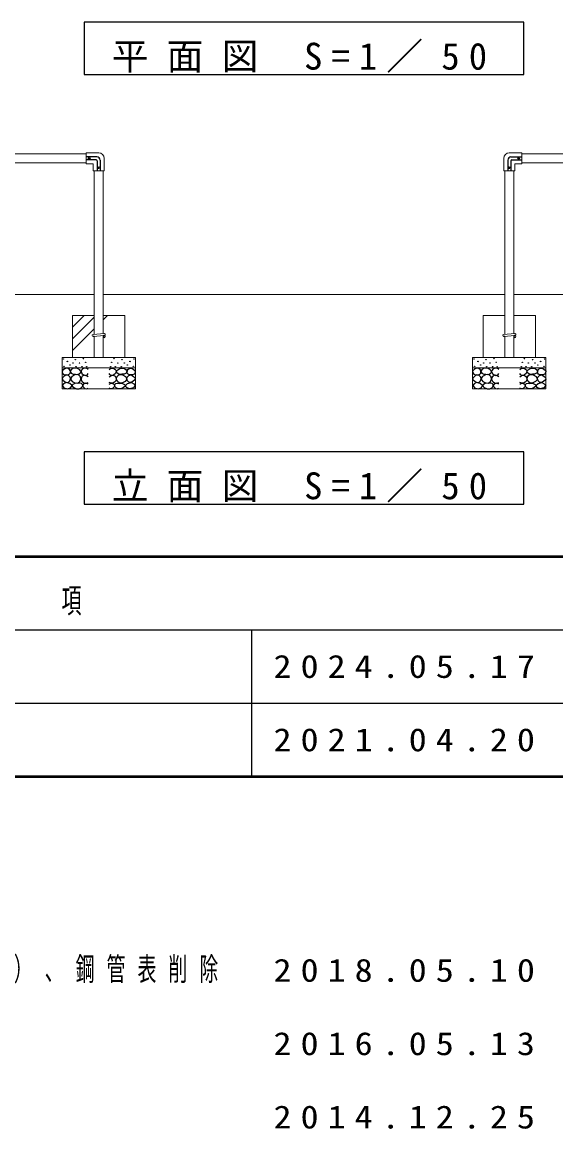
# Model space of a CAD drawing. Units: millimetres, scale not verified. Extents: x -19540 to 0, y -1690 to 13350.
# Drawn here: x -15270 to -12722, y -1681 to 3600 of the extents above; entities that cross this region are included whole.
import ezdxf

# ---------------------------------------------------------------- set-up
doc = ezdxf.new("R2010")
doc.units = ezdxf.units.MM
for name, color, linetype, lineweight in [('A3図枠', 7, 'Continuous', 25), ('線', 2, 'Continuous', 25), ('補助', 2, 'Continuous', 13)]:
    doc.layers.add(name, color=color, linetype=linetype, lineweight=lineweight)
doc.layers.add('図面プロファイル', color=7, linetype='Continuous')
doc.styles.add('ＭＳ ゴシック', font='')
doc.styles.get('ＭＳ ゴシック').set_extended_font_data('MS Gothic')

msp = doc.modelspace()

# ---------------------------------------------------------------- linework, layer by layer
at = {"layer": 'A3図枠', "lineweight": 50}
for p, q in [((-19250, 1050), (0, 1050)), ((-19250, 0), (0, 0))]:
    msp.add_line(p, q, dxfattribs=at)
at = {"layer": 'A3図枠'}
for p, q in [((-19250, 700), (-12175, 700)), ((-14175, 700), (-14175, 0)), ((-19250, 350), (-12175, 350))]:
    msp.add_line(p, q, dxfattribs=at)
at = {"layer": '線', "color": 7, "lineweight": 13}
for p, q in [((-16359, 2971.35), (-14965, 2971.35)), ((-14965, 2974.5), (-14965, 2925.5)), ((-14905, 2976.5), (-14963, 2976.5)), ((-12945, 2976.5), (-12887, 2976.5)), ((-12885, 2974.5), (-12885, 2925.5)), ((-11491, 2971.35), (-12885, 2971.35)), ((-16359, 2928.65), (-14965, 2928.65)), ((-14933.5, 2923.5), (-14963, 2923.5)), ((-14931.5, 2921.5), (-14931.5, 2892)), ((-14878.5, 2950), (-14878.5, 2892)), ((-12971.5, 2950), (-12971.5, 2892)), ((-12918.5, 2921.5), (-12918.5, 2892)), ((-12916.5, 2923.5), (-12887, 2923.5)), ((-11491, 2928.65), (-12885, 2928.65)), ((-14880.5, 2890), (-14929.5, 2890)), ((-14926.35, 2110.51), (-14926.35, 2890)), ((-14883.65, 2114.557), (-14883.65, 2890)), ((-12969.5, 2890), (-12920.5, 2890)), ((-12966.35, 2110.51), (-12966.35, 2890)), ((-12923.65, 2114.557), (-12923.65, 2890)), ((-16383.65, 2300), (-14926.35, 2300)), ((-14883.65, 2300), (-12966.35, 2300)), ((-12923.65, 2300), (-11466.35, 2300)), ((-15030, 2200), (-15030, 2000)), ((-15030, 2200), (-14926.35, 2200)), ((-14883.65, 2200), (-14780, 2200)), ((-14780, 2200), (-14780, 2000)), ((-13070, 2200), (-13070, 2000)), ((-13070, 2200), (-12966.35, 2200)), ((-12923.65, 2200), (-12820, 2200)), ((-12820, 2200), (-12820, 2000)), ((-14878.97, 2115), (-14931.972, 2109.978)), ((-12918.97, 2115), (-12971.972, 2109.978)), ((-14878.034, 2105), (-14931.032, 2100.022)), ((-14926.35, 2000), (-14926.35, 2100.462)), ((-14883.65, 2000), (-14883.65, 2104.472)), ((-12918.034, 2105), (-12971.032, 2100.022)), ((-12966.35, 2000), (-12966.35, 2100.462)), ((-12923.65, 2000), (-12923.65, 2104.472)), ((-15080, 2000), (-15080, 1850)), ((-15080, 2000), (-14730, 2000)), ((-14926.35, 2000), (-14883.65, 2000)), ((-14730, 2000), (-14730, 1850)), ((-13120, 2000), (-13120, 1850)), ((-13120, 2000), (-12770, 2000)), ((-12966.35, 2000), (-12923.65, 2000)), ((-12770, 2000), (-12770, 1850)), ((-15080, 1950), (-14730, 1950)), ((-13120, 1950), (-12770, 1950)), ((-15080, 1850), (-14730, 1850)), ((-13120, 1850), (-12770, 1850))]:
    msp.add_line(p, q, dxfattribs=at)
at = {"layer": '線'}
for p, q in [((-14913, 2957), (-14965, 2957)), ((-14917, 2943), (-14965, 2943)), ((-14912, 2938), (-14912, 2890)), ((-14898, 2942), (-14898, 2890)), ((-12952, 2942), (-12952, 2890)), ((-12938, 2938), (-12938, 2890)), ((-12937, 2957), (-12885, 2957)), ((-12933, 2943), (-12885, 2943)), ((-14926.35, 2099.495), (-14931.967, 2100.022)), ((-14878.946, 2095.047), (-14883.65, 2095.488)), ((-12966.35, 2099.495), (-12971.967, 2100.022)), ((-12918.946, 2095.047), (-12923.65, 2095.488))]:
    msp.add_line(p, q, dxfattribs=at)
for points in [[(-15057.551, 1949.402), (-15064.014, 1946.862), (-15070.225, 1943.382), (-15076.083, 1939.344), (-15079.731, 1933.877), (-15078.719, 1926.294), (-15073.711, 1919.935), (-15066.845, 1917.345), (-15059.136, 1917.084), (-15051.523, 1917.688), (-15045.194, 1920.252), (-15041.442, 1925.538), (-15040.125, 1931.976), (-15040.973, 1937.181), (-15043.927, 1942.115), (-15050.087, 1946.942)], [(-15060.086, 1916.45), (-15065.415, 1913.657), (-15070.859, 1909.479), (-15077.308, 1902.659), (-15079.731, 1895.855), (-15076.103, 1891.027), (-15069.592, 1886.666), (-15062.954, 1882.379), (-15056.284, 1880.329), (-15048.64, 1882.776), (-15042.343, 1889.201), (-15039.236, 1897.478), (-15040.759, 1905.994), (-15048.917, 1913.245)], [(-15018.127, 1949.493), (-15023.032, 1948.876), (-15028.669, 1946.79), (-15036.64, 1941.002), (-15040.292, 1934.086), (-15039.417, 1930.124), (-15035.696, 1925.707), (-15026.205, 1920.934), (-15016.235, 1919.49), (-15008.885, 1919.318), (-15001.369, 1920.842), (-14993.77, 1925.456), (-14990.016, 1931.653), (-14990.986, 1936.306), (-14995.693, 1941.654), (-15006.361, 1947.861)], [(-15030.831, 1885.163), (-15018.242, 1878.307), (-15004.883, 1877.324), (-14994.599, 1884.778), (-14989.747, 1896.515), (-14992.027, 1907.293), (-14998.936, 1915.436), (-15007.761, 1918.869), (-15018.938, 1917.598), (-15032.692, 1909.543), (-15038.669, 1898.678), (-15036.034, 1891.484)], [(-14779.169, 1885.163), (-14791.758, 1878.307), (-14805.117, 1877.324), (-14815.401, 1884.778), (-14820.253, 1896.515), (-14817.973, 1907.293), (-14811.064, 1915.436), (-14802.239, 1918.869), (-14791.062, 1917.598), (-14777.308, 1909.543), (-14771.331, 1898.678), (-14773.966, 1891.484)], [(-14791.873, 1949.493), (-14786.968, 1948.876), (-14781.331, 1946.79), (-14773.36, 1941.002), (-14769.708, 1934.086), (-14770.583, 1930.124), (-14774.304, 1925.707), (-14783.795, 1920.934), (-14793.765, 1919.49), (-14801.115, 1919.318), (-14808.631, 1920.842), (-14816.23, 1925.456), (-14819.984, 1931.653), (-14819.014, 1936.306), (-14814.307, 1941.654), (-14803.639, 1947.861)], [(-14749.914, 1916.45), (-14744.585, 1913.657), (-14739.141, 1909.479), (-14732.692, 1902.659), (-14730.269, 1895.855), (-14733.897, 1891.027), (-14740.408, 1886.666), (-14747.046, 1882.379), (-14753.716, 1880.329), (-14761.36, 1882.776), (-14767.657, 1889.201), (-14770.764, 1897.478), (-14769.241, 1905.994), (-14761.083, 1913.245)], [(-14752.449, 1949.402), (-14745.986, 1946.862), (-14739.775, 1943.382), (-14733.917, 1939.344), (-14730.269, 1933.877), (-14731.281, 1926.294), (-14736.289, 1919.935), (-14743.155, 1917.345), (-14750.864, 1917.084), (-14758.477, 1917.688), (-14764.806, 1920.252), (-14768.558, 1925.538), (-14769.875, 1931.976), (-14769.027, 1937.181), (-14766.073, 1942.115), (-14759.913, 1946.942)], [(-13097.551, 1949.402), (-13104.014, 1946.862), (-13110.225, 1943.382), (-13116.083, 1939.344), (-13119.731, 1933.877), (-13118.719, 1926.294), (-13113.711, 1919.935), (-13106.845, 1917.345), (-13099.136, 1917.084), (-13091.523, 1917.688), (-13085.194, 1920.252), (-13081.442, 1925.538), (-13080.125, 1931.976), (-13080.973, 1937.181), (-13083.927, 1942.115), (-13090.087, 1946.942)], [(-13100.086, 1916.45), (-13105.415, 1913.657), (-13110.859, 1909.479), (-13117.308, 1902.659), (-13119.731, 1895.855), (-13116.103, 1891.027), (-13109.592, 1886.666), (-13102.954, 1882.379), (-13096.284, 1880.329), (-13088.64, 1882.776), (-13082.343, 1889.201), (-13079.236, 1897.478), (-13080.759, 1905.994), (-13088.917, 1913.245)], [(-13058.127, 1949.493), (-13063.032, 1948.876), (-13068.669, 1946.79), (-13076.64, 1941.002), (-13080.292, 1934.086), (-13079.417, 1930.124), (-13075.696, 1925.707), (-13066.205, 1920.934), (-13056.235, 1919.49), (-13048.885, 1919.318), (-13041.369, 1920.842), (-13033.77, 1925.456), (-13030.016, 1931.653), (-13030.986, 1936.306), (-13035.693, 1941.654), (-13046.361, 1947.861)], [(-13070.831, 1885.163), (-13058.242, 1878.307), (-13044.883, 1877.324), (-13034.599, 1884.778), (-13029.747, 1896.515), (-13032.027, 1907.293), (-13038.936, 1915.436), (-13047.761, 1918.869), (-13058.938, 1917.598), (-13072.692, 1909.543), (-13078.669, 1898.678), (-13076.034, 1891.484)], [(-12819.169, 1885.163), (-12831.758, 1878.307), (-12845.117, 1877.324), (-12855.401, 1884.778), (-12860.253, 1896.515), (-12857.973, 1907.293), (-12851.064, 1915.436), (-12842.239, 1918.869), (-12831.062, 1917.598), (-12817.308, 1909.543), (-12811.331, 1898.678), (-12813.966, 1891.484)], [(-12831.873, 1949.493), (-12826.968, 1948.876), (-12821.331, 1946.79), (-12813.36, 1941.002), (-12809.708, 1934.086), (-12810.583, 1930.124), (-12814.304, 1925.707), (-12823.795, 1920.934), (-12833.765, 1919.49), (-12841.115, 1919.318), (-12848.631, 1920.842), (-12856.23, 1925.456), (-12859.984, 1931.653), (-12859.014, 1936.306), (-12854.307, 1941.654), (-12843.639, 1947.861)], [(-12789.914, 1916.45), (-12784.585, 1913.657), (-12779.141, 1909.479), (-12772.692, 1902.659), (-12770.269, 1895.855), (-12773.897, 1891.027), (-12780.408, 1886.666), (-12787.046, 1882.379), (-12793.716, 1880.329), (-12801.36, 1882.776), (-12807.657, 1889.201), (-12810.764, 1897.478), (-12809.241, 1905.994), (-12801.083, 1913.245)], [(-12792.449, 1949.402), (-12785.986, 1946.862), (-12779.775, 1943.382), (-12773.917, 1939.344), (-12770.269, 1933.877), (-12771.281, 1926.294), (-12776.289, 1919.935), (-12783.155, 1917.345), (-12790.864, 1917.084), (-12798.477, 1917.688), (-12804.806, 1920.252), (-12808.558, 1925.538), (-12809.875, 1931.976), (-12809.027, 1937.181), (-12806.073, 1942.115), (-12799.913, 1946.942)], [(-15060.905, 1880.517), (-15072.225, 1874.498), (-15079.036, 1865.683), (-15070.549, 1854.413), (-15052.114, 1850.299), (-15037.761, 1856.41), (-15032.335, 1866.782), (-15043.117, 1875.89)], [(-15003.802, 1876.373), (-15011.337, 1876.999), (-15019.479, 1875.562), (-15028.406, 1871.504), (-15032.723, 1866.102), (-15030.037, 1861.419), (-15024.074, 1856.912), (-15017.595, 1853.068), (-15010.289, 1850.695), (-14998.44, 1850.928), (-14988.124, 1855.02), (-14983.421, 1859.827), (-14981.367, 1865.561), (-14982.427, 1870.709), (-14986.503, 1875.292), (-14994.901, 1877.832)], [(-14806.198, 1876.373), (-14798.663, 1876.999), (-14790.521, 1875.562), (-14781.594, 1871.504), (-14777.277, 1866.102), (-14779.963, 1861.419), (-14785.926, 1856.912), (-14792.405, 1853.068), (-14799.711, 1850.695), (-14811.56, 1850.928), (-14821.876, 1855.02), (-14826.579, 1859.827), (-14828.633, 1865.561), (-14827.573, 1870.709), (-14823.497, 1875.292), (-14815.099, 1877.832)], [(-14749.095, 1880.517), (-14737.775, 1874.498), (-14730.964, 1865.683), (-14739.451, 1854.413), (-14757.886, 1850.299), (-14772.239, 1856.41), (-14777.665, 1866.782), (-14766.883, 1875.89)], [(-13100.905, 1880.517), (-13112.225, 1874.498), (-13119.036, 1865.683), (-13110.549, 1854.413), (-13092.114, 1850.299), (-13077.761, 1856.41), (-13072.335, 1866.782), (-13083.117, 1875.89)], [(-13043.802, 1876.373), (-13051.337, 1876.999), (-13059.479, 1875.562), (-13068.406, 1871.504), (-13072.723, 1866.102), (-13070.037, 1861.419), (-13064.074, 1856.912), (-13057.595, 1853.068), (-13050.289, 1850.695), (-13038.44, 1850.928), (-13028.124, 1855.02), (-13023.421, 1859.827), (-13021.367, 1865.561), (-13022.427, 1870.709), (-13026.503, 1875.292), (-13034.901, 1877.832)], [(-12846.198, 1876.373), (-12838.663, 1876.999), (-12830.521, 1875.562), (-12821.594, 1871.504), (-12817.277, 1866.102), (-12819.963, 1861.419), (-12825.926, 1856.912), (-12832.405, 1853.068), (-12839.711, 1850.695), (-12851.56, 1850.928), (-12861.876, 1855.02), (-12866.579, 1859.827), (-12868.633, 1865.561), (-12867.573, 1870.709), (-12863.497, 1875.292), (-12855.099, 1877.832)], [(-12789.095, 1880.517), (-12777.775, 1874.498), (-12770.964, 1865.683), (-12779.451, 1854.413), (-12797.886, 1850.299), (-12812.239, 1856.41), (-12817.665, 1866.782), (-12806.883, 1875.89)]]:
    msp.add_lwpolyline(points, close=True, dxfattribs=at)
for points in [[(-14955, 1943.299), (-14963.427, 1948.154), (-14972.11, 1949.636), (-14977.729, 1947.948), (-14982.883, 1944.249), (-14987.355, 1938.941), (-14989.22, 1932.209), (-14985.552, 1923.439), (-14977.496, 1917), (-14969.197, 1914.621), (-14961.971, 1915.733), (-14957.921, 1919.109), (-14955, 1923.654)], [(-14955.317, 1907.178), (-14962.457, 1912.64), (-14970.526, 1915.099), (-14977.231, 1913.875), (-14983.199, 1910.03), (-14987.592, 1904.248), (-14989.22, 1897.039), (-14986.556, 1888.431), (-14980.348, 1881.513), (-14972.709, 1877.642), (-14965.139, 1876.761), (-14959.985, 1878.2), (-14955.317, 1880.88)], [(-14855, 1943.299), (-14846.573, 1948.154), (-14837.89, 1949.636), (-14832.271, 1947.948), (-14827.117, 1944.249), (-14822.645, 1938.941), (-14820.78, 1932.209), (-14824.448, 1923.439), (-14832.504, 1917), (-14840.803, 1914.621), (-14848.029, 1915.733), (-14852.079, 1919.109), (-14855, 1923.654)], [(-14854.683, 1907.178), (-14847.543, 1912.64), (-14839.474, 1915.099), (-14832.769, 1913.875), (-14826.801, 1910.03), (-14822.408, 1904.248), (-14820.78, 1897.039), (-14823.444, 1888.431), (-14829.652, 1881.513), (-14837.291, 1877.642), (-14844.861, 1876.761), (-14850.015, 1878.2), (-14854.683, 1880.88)], [(-12995, 1943.299), (-13003.427, 1948.154), (-13012.11, 1949.636), (-13017.729, 1947.948), (-13022.883, 1944.249), (-13027.355, 1938.941), (-13029.22, 1932.209), (-13025.552, 1923.439), (-13017.496, 1917), (-13009.197, 1914.621), (-13001.971, 1915.733), (-12997.921, 1919.109), (-12995, 1923.654)], [(-12995.317, 1907.178), (-13002.457, 1912.64), (-13010.526, 1915.099), (-13017.231, 1913.875), (-13023.199, 1910.03), (-13027.592, 1904.248), (-13029.22, 1897.039), (-13026.556, 1888.431), (-13020.348, 1881.513), (-13012.709, 1877.642), (-13005.139, 1876.761), (-12999.985, 1878.2), (-12995.317, 1880.88)], [(-12895, 1943.299), (-12886.573, 1948.154), (-12877.89, 1949.636), (-12872.271, 1947.948), (-12867.117, 1944.249), (-12862.645, 1938.941), (-12860.78, 1932.209), (-12864.448, 1923.439), (-12872.504, 1917), (-12880.803, 1914.621), (-12888.029, 1915.733), (-12892.079, 1919.109), (-12895, 1923.654)], [(-12894.683, 1907.178), (-12887.543, 1912.64), (-12879.474, 1915.099), (-12872.769, 1913.875), (-12866.801, 1910.03), (-12862.408, 1904.248), (-12860.78, 1897.039), (-12863.444, 1888.431), (-12869.652, 1881.513), (-12877.291, 1877.642), (-12884.861, 1876.761), (-12890.015, 1878.2), (-12894.683, 1880.88)], [(-14955, 1872.642), (-14961.018, 1875.96), (-14968.308, 1876.761), (-14977.024, 1872.427), (-14981.298, 1865.671), (-14980.686, 1862.001), (-14977.813, 1857.75), (-14970.651, 1852.278), (-14963.238, 1850.462), (-14958.942, 1851.514), (-14955, 1853.631)], [(-14855, 1872.642), (-14848.982, 1875.96), (-14841.692, 1876.761), (-14832.976, 1872.427), (-14828.702, 1865.671), (-14829.314, 1862.001), (-14832.187, 1857.75), (-14839.349, 1852.278), (-14846.762, 1850.462), (-14851.058, 1851.514), (-14855, 1853.631)], [(-12995, 1872.642), (-13001.018, 1875.96), (-13008.308, 1876.761), (-13017.024, 1872.427), (-13021.298, 1865.671), (-13020.686, 1862.001), (-13017.813, 1857.75), (-13010.651, 1852.278), (-13003.238, 1850.462), (-12998.942, 1851.514), (-12995, 1853.631)], [(-12895, 1872.642), (-12888.982, 1875.96), (-12881.692, 1876.761), (-12872.976, 1872.427), (-12868.702, 1865.671), (-12869.314, 1862.001), (-12872.187, 1857.75), (-12879.349, 1852.278), (-12886.762, 1850.462), (-12891.058, 1851.514), (-12895, 1853.631)]]:
    msp.add_lwpolyline(points, dxfattribs=at)
for centre, radius in [((-14950, 2950), 4), ((-14905, 2905), 4), ((-12945, 2905), 4), ((-12900, 2950), 4), ((-15073.394, 1992.177), 1), ((-15070.225, 1957.323), 1), ((-15054.383, 1980.77), 1), ((-15041.392, 1963.977), 1), ((-15027.451, 1973.483), 1), ((-15016.044, 1989.959), 1), ((-15012.559, 1956.373), 1), ((-14996.504, 1973.549), 1), ((-14984.881, 1956.521), 1), ((-14977.583, 1994.091), 1), ((-14967.582, 1977.063), 1), ((-14962.717, 1955.98), 1), ((-14847.283, 1955.98), 1), ((-14842.418, 1977.063), 1), ((-14832.417, 1994.091), 1), ((-14825.119, 1956.521), 1), ((-14813.496, 1973.549), 1), ((-14797.441, 1956.373), 1), ((-14793.956, 1989.959), 1), ((-14782.549, 1973.483), 1), ((-14768.608, 1963.977), 1), ((-14755.617, 1980.77), 1), ((-14739.775, 1957.323), 1), ((-14736.606, 1992.177), 1), ((-13113.394, 1992.177), 1), ((-13110.225, 1957.323), 1), ((-13094.383, 1980.77), 1), ((-13081.392, 1963.977), 1), ((-13067.451, 1973.483), 1), ((-13056.044, 1989.959), 1), ((-13052.559, 1956.373), 1), ((-13036.504, 1973.549), 1), ((-13024.881, 1956.521), 1), ((-13017.583, 1994.091), 1), ((-13007.582, 1977.063), 1), ((-13002.717, 1955.98), 1), ((-12887.283, 1955.98), 1), ((-12882.418, 1977.063), 1), ((-12872.417, 1994.091), 1), ((-12865.119, 1956.521), 1), ((-12853.496, 1973.549), 1), ((-12837.441, 1956.373), 1), ((-12833.956, 1989.959), 1), ((-12822.549, 1973.483), 1), ((-12808.608, 1963.977), 1), ((-12795.617, 1980.77), 1), ((-12779.775, 1957.323), 1), ((-12776.606, 1992.177), 1)]:
    msp.add_circle(centre, radius, dxfattribs=at)
at = {"layer": '線', "color": 7, "lineweight": 13}
for centre, radius, start, end in [((-14963, 2974.5), 2, 90, 180), ((-14905, 2950), 26.5, 0, 90), ((-12945, 2950), 26.5, 90, 180), ((-12887, 2974.5), 2, 0, 90), ((-14963, 2925.5), 2, 180, 270), ((-14933.5, 2921.5), 2, 0, 90), ((-12916.5, 2921.5), 2, 90, 180), ((-12887, 2925.5), 2, 270, 0), ((-14929.5, 2892), 2, 180, 270), ((-14880.5, 2892), 2, 270, 0), ((-12969.5, 2892), 2, 180, 270), ((-12920.5, 2892), 2, 270, 0), ((-14931.5, 2105), 5, 95.41299, 275.36563), ((-12971.5, 2105), 5, 95.41299, 275.36563)]:
    msp.add_arc(centre, radius, start, end, dxfattribs=at)
at = {"layer": '線'}
for centre, radius, start, end in [((-14917, 2938), 5, 0, 90), ((-14913, 2942), 15, 0, 90), ((-12937, 2942), 15, 90, 180), ((-12933, 2938), 5, 90, 180)]:
    msp.add_arc(centre, radius, start, end, dxfattribs=at)
at = {"layer": '線', "color": 7, "lineweight": 13}
for centre in [(-14878.5, 2110), (-12918.5, 2110)]:
    msp.add_ellipse(centre, major_axis=(0, 5.022), ratio=0.995579, start_param=3.23482892, end_param=6.3797321, dxfattribs=at)
at = {"layer": '線'}
for centre in [(-14878.481, 2100.047), (-12918.481, 2100.047)]:
    msp.add_ellipse(centre, major_axis=(0, 5.022), ratio=0.995579, start_param=0.32389562, end_param=6.14999861, dxfattribs=at)
at = {"layer": '補助'}
for p, q in [((-15030, 2144.74), (-14974.74, 2200)), ((-15030, 2088.613), (-14926.35, 2192.263)), ((-14883.65, 2178.837), (-14862.487, 2200)), ((-15030, 2032.487), (-14926.35, 2136.137))]:
    msp.add_line(p, q, dxfattribs=at)
at = {"layer": '補助', "lineweight": 25}
for points in [[(-14975, 3600), (-14975, 3350), (-12875, 3350), (-12875, 3600)], [(-14975, 1550), (-14975, 1300), (-12875, 1300), (-12875, 1550)]]:
    msp.add_lwpolyline(points, close=True, dxfattribs=at)

# ---------------------------------------------------------------- texts
at = {"layer": 'A3図枠', "color": 4, "insert": (-15712.5, 768.333), "char_height": 117.3, "attachment_point": 8, "style": 'ＭＳ ゴシック'}
msp.add_mtext('\\T1.64;\\W0.6;改\u3000\u3000訂\u3000\u3000事\u3000\u3000項', dxfattribs=at)
at = {"layer": '図面プロファイル', "char_height": 110, "attachment_point": 5, "style": 'ＭＳ ゴシック'}
for s, insert in [('\\T1.5;\\W1.15;2024.05.17', (-13425, 525)), ('\\T1.5;\\W1.15;2021.04.20', (-13425, 175)), ('\\T1.64;\\W0.6;メッキ仕様変更（緑色クロメートメッキ→電気亜鉛メッキ）、鋼管表削除', (-16712.5, -925)), ('\\T1.5;\\W1.15;2018.05.10', (-13425, -925)), ('\\T1.5;\\W1.15;2016.05.13', (-13425, -1275)), ('\\T1.5;\\W1.15;2014.12.25', (-13425, -1625))]:
    msp.add_mtext(s, dxfattribs=dict(at, insert=insert))
at = {"layer": '補助', "char_height": 128.3, "attachment_point": 8, "style": 'ＭＳ ゴシック'}
for s, insert in [('\\T1.5;平面図\\~S=1／50', (-13925, 3358.333)), ('\\T1.5;立面図\\~S=1／50', (-13925, 1308.333))]:
    msp.add_mtext(s, dxfattribs=dict(at, insert=insert))

doc.saveas('drawing.dxf')
